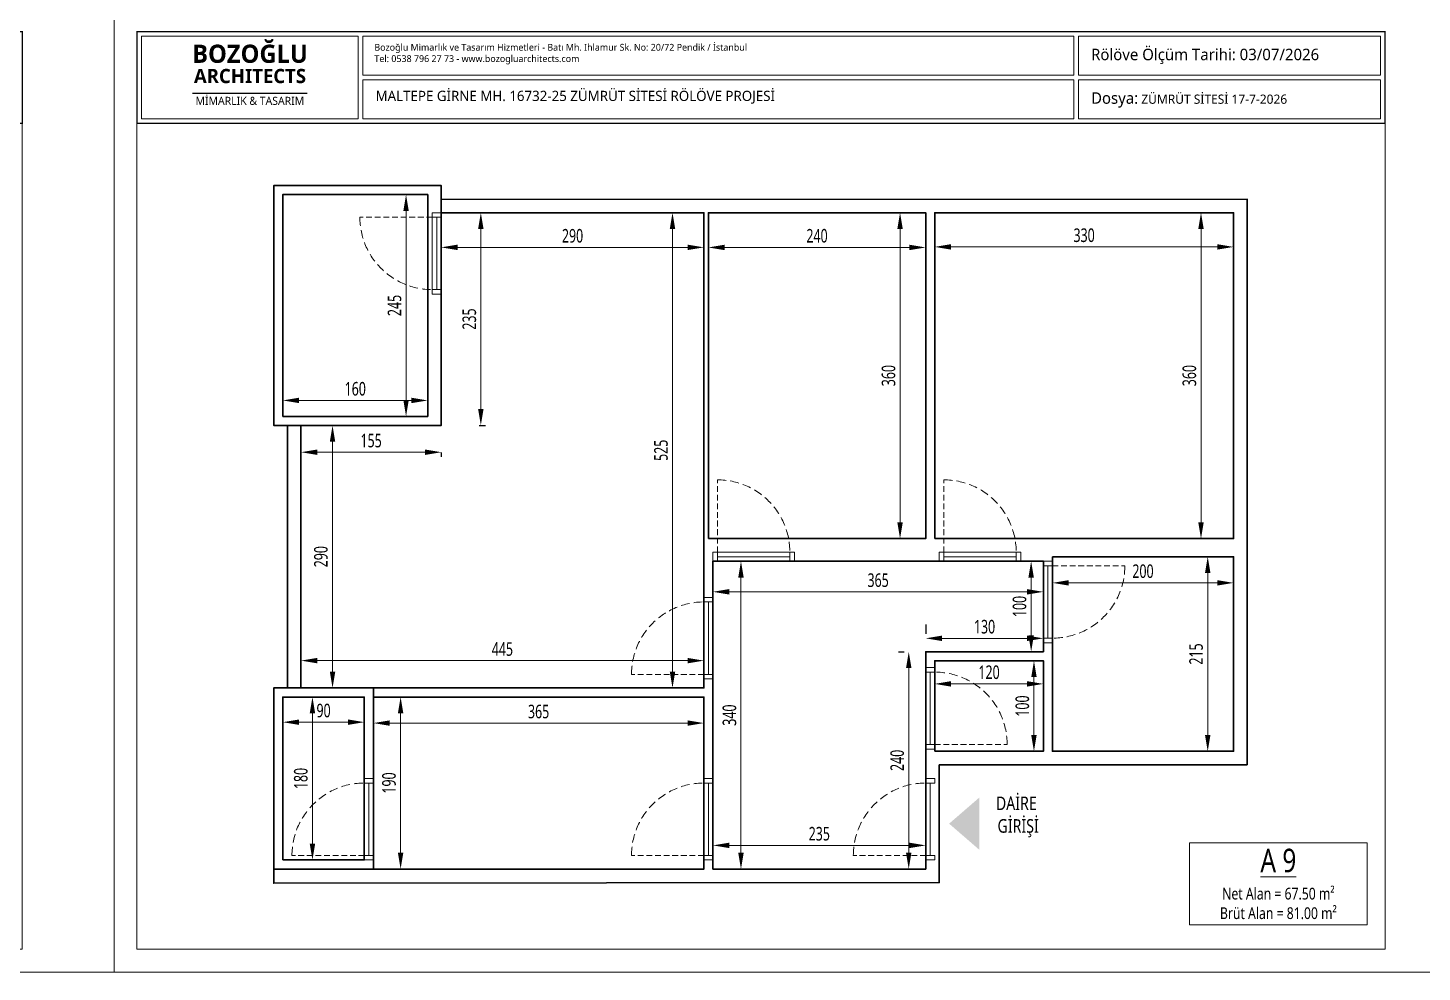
# Model space of a CAD drawing. Header units: metres. Extents: x 41905 to 73816, y -45641 to -42980.
# Drawn here: x 65894 to 67434, y -45109 to -44066 of the extents above; entities that cross this region are included whole.
import ezdxf

# ---------------------------------------------------------------- set-up
doc = ezdxf.new("R2010")
doc.units = ezdxf.units.M
doc.linetypes.add('HIDDEN2', pattern=[4.7625, 3.175, -1.5875])
for name, color, linetype, lineweight in [('A ALAN BRÜT', 5, 'Continuous', 30), ('A ANTET', 7, 'Continuous', 13), ('A DUVAR', 7, 'Continuous', 30), ('A KAPI', 11, 'Continuous', 13), ('A KAPI KESİK', 11, 'HIDDEN2', 13), ('A YAZI', 7, 'Continuous', 13)]:
    doc.layers.add(name, color=color, linetype=linetype, lineweight=lineweight)
for name, color, linetype, lineweight, true_color in [('A GİRİŞ OKU', 1, 'Continuous', 13, 0xff0000), ('A YAZDIRMA', 7, 'Continuous', 13, 0x848484), ('A ÖLÇÜ DIŞ', 1, 'Continuous', 13, 0xff0000)]:
    doc.layers.add(name, color=color, linetype=linetype, lineweight=lineweight, true_color=true_color)
doc.styles.add('HİB NORMAL', font='segoeui.ttf')
doc.styles.add('HİB Segoe Bold', font='segoeuib.ttf', dxfattribs={"width": 0.8})
doc.styles.add('HİB SEGOE Normal .7', font='segoeui.ttf', dxfattribs={"width": 0.7})
doc.styles.add('HİB Segoe Semilight .7', font='segoeuisl.ttf', dxfattribs={"width": 0.7})
doc.dimstyles.new('HİB New', dxfattribs={"dimtxt": 12, "dimasz": 18, "dimexe": 5, "dimexo": 30, "dimgap": 5, "dimtad": 1, "dimdec": 0, "dimzin": 0, "dimdsep": 46, "dimtxsty": 'HİB Segoe Semilight .7', "dimcen": 0.09, "dimclrd": 256, "dimclre": 256, "dimclrt": 256, "dimadec": 0, "dimazin": 0, "dimtfac": 1, "dimtdec": 4, "dimtix": 1, "dimtofl": 0, "dimtmove": 0, "dimatfit": 3, "dimfxl": 30, "dimfxlon": 1, "dimtvp": 1, "dimtolj": 1, "dimtzin": 0, "dimlwd": -1, "dimlwe": -3, "dimarcsym": 0})

# ---------------------------------------------------------------- blocks, each defined once
blk = doc.blocks.new('safsafsaf')
at = {"layer": 'A ANTET', "linetype": 'ByBlock', "ltscale": 100}
blk.add_line((49168, -37858.9), (52997.3, -37858.9), dxfattribs=at)
at = {"layer": 'A ANTET', "linetype": 'ByBlock', "ltscale": 100, "const_width": 4.22}
blk.add_lwpolyline([(49168, -37858.9), (52997.3, -37858.9), (52997.3, -38140.5), (49168, -38140.5)], close=True, dxfattribs=at)
at = {"layer": 'A ANTET', "linetype": 'ByBlock', "ltscale": 100}
for points in [[(52997.3, -40674.5), (49168, -40674.5), (49168, -37858.9), (52997.3, -37858.9)], [(49182.1, -37873), (49846.6, -37873), (49846.6, -38126.4), (49182.1, -38126.4)], [(49860.6, -37873), (52042.3, -37873), (52042.3, -37992.7), (49860.6, -37992.7)], [(52056.4, -37992.7), (52983.2, -37992.7), (52983.2, -37873), (52056.4, -37873)], [(49860.6, -38006.7), (52042.3, -38006.7), (52042.3, -38126.4), (49860.6, -38126.4)], [(52056.4, -38126.4), (52983.2, -38126.4), (52983.2, -38006.7), (52056.4, -38006.7)]]:
    blk.add_lwpolyline(points, close=True, dxfattribs=at)
blk.add_lwpolyline([(49337.9, -38048.6, 3.72, 3.72, 0), (49690.6, -38048.6, 0, 0, 0)], format="xyseb", dxfattribs=at)
at = {"layer": 'A YAZDIRMA', "linetype": 'ByBlock', "ltscale": 100}
blk.add_lwpolyline([(53278.8, -40744.9), (53278.8, -37788.5), (49097.6, -37788.5), (49097.6, -40744.9)], close=True, dxfattribs=at)
at = {"layer": 'A ANTET', "linetype": 'ByBlock', "ltscale": 100, "attachment_point": 1, "line_spacing_factor": 0.8, "style": 'HİB NORMAL'}
for s, insert, char_height, width in [('\\pxqc;{\\fSegoe UI Semibold|b0|i0|c162|p34;BOZOĞLU\\P\\pxqc;\\H0.7833x;ARCHITECTS\\P\\pxqc;\\H1.0213x;}', (49326, -37899.2), 55.749, 377.662), ('\\pxi-3,l4.25,qc,t4.25;MİMARLIK & TASARIM', (49291.1, -38059.2), 24.623, 415.716)]:
    blk.add_mtext(s, dxfattribs=dict(at, insert=insert, char_height=char_height, width=width))
at = {"layer": 'A ANTET', "linetype": 'ByBlock', "ltscale": 100, "attachment_point": 1, "style": 'HİB NORMAL'}
for s, insert, char_height, width in [('\\A1;\\pxql;Bozoğlu Mimarlık ve Tasarım Hizmetleri - Batı Mh. Ihlamur Sk. No: 20/72 Pendik / İstanbul\\PTel: 0538 796 27 73 - www.bozogluarchitects.com', (49896.5, -37896.8), 20.906, 1289.576), ('\\pxql;MALTEPE GİRNE MH. 16732-25 ZÜMRÜT SİTESİ RÖLÖVE PROJESİ', (49900, -38040.7), 31.359, 1361.276)]:
    blk.add_mtext(s, dxfattribs=dict(at, insert=insert, char_height=char_height, width=width))
at = {"layer": 'A ANTET', "color": 0, "linetype": 'ByBlock', "ltscale": 100, "char_height": 35.195, "width": 810.705, "attachment_point": 7, "style": 'HİB NORMAL'}
for s, insert in [('\\pxql;Rölöve Ölçüm Tarihi: 03/07/2026', (52095.2, -37958.7)), ('\\pxql;Dosya:{\\H0.8019x; ZÜMRÜT SİTESİ 17-7-2026}', (52095.2, -38092.4))]:
    blk.add_mtext(s, dxfattribs=dict(at, insert=insert))
blk = doc.blocks.new('*D18101')
at = {"layer": 'A ÖLÇÜ DIŞ', "lineweight": -3, "ltscale": 0.5}
for p, q in [((66225.6, -44504.7), (66235.5, -44504.7)), ((66225.6, -44794.7), (66235.5, -44794.7))]:
    blk.add_line(p, q, dxfattribs=at)
at = {"layer": 'A ÖLÇÜ DIŞ', "ltscale": 0.5}
blk.add_line((66230.5, -44776.7), (66230.5, -44522.7), dxfattribs=at)
at = {"layer": 'A ÖLÇÜ DIŞ'}
for points in [[(66233.5, -44522.7), (66227.5, -44522.7), (66230.5, -44504.7)], [(66227.5, -44776.7), (66233.5, -44776.7), (66230.5, -44794.7)]]:
    blk.add_solid(points, dxfattribs=at)
at = {"layer": 'Defpoints', "color": 0}
for p in [(66195.6, -44504.7), (66230.5, -44504.7), (66195.6, -44794.7)]:
    blk.add_point(p, dxfattribs=at)
at = {"layer": 'A ÖLÇÜ DIŞ', "ltscale": 0.5, "insert": (66217.7, -44649.7), "char_height": 15, "attachment_point": 5, "rotation": 90, "style": 'HİB SEGOE Normal .7'}
blk.add_mtext('\\A1;290', dxfattribs=at)
blk = doc.blocks.new('*D18102')
at = {"layer": 'A ÖLÇÜ DIŞ', "lineweight": -3, "ltscale": 0.5}
for p, q in [((66195.6, -44764.7), (66195.6, -44759.5)), ((66640.6, -44764.7), (66640.6, -44759.5))]:
    blk.add_line(p, q, dxfattribs=at)
at = {"layer": 'A ÖLÇÜ DIŞ', "ltscale": 0.5}
blk.add_line((66213.6, -44764.5), (66622.6, -44764.5), dxfattribs=at)
at = {"layer": 'A ÖLÇÜ DIŞ'}
for points in [[(66213.6, -44761.5), (66213.6, -44767.5), (66195.6, -44764.5)], [(66622.6, -44767.5), (66622.6, -44761.5), (66640.6, -44764.5)]]:
    blk.add_solid(points, dxfattribs=at)
at = {"layer": 'Defpoints', "color": 0}
for p in [(66640.6, -44764.5), (66195.6, -44794.7), (66640.6, -44794.7)]:
    blk.add_point(p, dxfattribs=at)
at = {"layer": 'A ÖLÇÜ DIŞ', "ltscale": 0.5, "insert": (66418.1, -44751.8), "char_height": 15, "attachment_point": 5, "style": 'HİB SEGOE Normal .7'}
blk.add_mtext('\\A1;445', dxfattribs=at)
blk = doc.blocks.new('*D18103')
at = {"layer": 'A ÖLÇÜ DIŞ', "lineweight": -3, "ltscale": 0.5}
for p, q in [((66175.6, -44834.7), (66175.6, -44837.5)), ((66265.6, -44834.7), (66265.6, -44837.5))]:
    blk.add_line(p, q, dxfattribs=at)
at = {"layer": 'A ÖLÇÜ DIŞ', "ltscale": 0.5}
blk.add_line((66247.6, -44832.5), (66193.6, -44832.5), dxfattribs=at)
at = {"layer": 'A ÖLÇÜ DIŞ'}
for points in [[(66193.6, -44829.5), (66193.6, -44835.5), (66175.6, -44832.5)], [(66247.6, -44835.5), (66247.6, -44829.5), (66265.6, -44832.5)]]:
    blk.add_solid(points, dxfattribs=at)
at = {"layer": 'Defpoints', "color": 0}
for p in [(66175.6, -44804.7), (66265.6, -44804.7), (66175.6, -44832.5)]:
    blk.add_point(p, dxfattribs=at)
at = {"layer": 'A ÖLÇÜ DIŞ', "ltscale": 0.5, "insert": (66220.6, -44819.7), "char_height": 15, "attachment_point": 5, "style": 'HİB SEGOE Normal .7'}
blk.add_mtext('\\A1;90', dxfattribs=at)
blk = doc.blocks.new('*D18104')
at = {"layer": 'A ÖLÇÜ DIŞ', "lineweight": -3, "ltscale": 0.5}
for p, q in [((66238.3, -44804.7), (66203.3, -44804.7)), ((66238.3, -44984.7), (66203.3, -44984.7))]:
    blk.add_line(p, q, dxfattribs=at)
at = {"layer": 'A ÖLÇÜ DIŞ', "ltscale": 0.5}
blk.add_line((66208.3, -44822.7), (66208.3, -44966.7), dxfattribs=at)
at = {"layer": 'A ÖLÇÜ DIŞ'}
for points in [[(66211.3, -44822.7), (66205.3, -44822.7), (66208.3, -44804.7)], [(66205.3, -44966.7), (66211.3, -44966.7), (66208.3, -44984.7)]]:
    blk.add_solid(points, dxfattribs=at)
at = {"layer": 'Defpoints', "color": 0}
for p in [(66272.6, -44804.7), (66208.3, -44984.7), (66272.6, -44984.7)]:
    blk.add_point(p, dxfattribs=at)
at = {"layer": 'A ÖLÇÜ DIŞ', "ltscale": 0.5, "insert": (66195.5, -44894.7), "char_height": 15, "attachment_point": 5, "rotation": 90, "style": 'HİB SEGOE Normal .7'}
blk.add_mtext('\\A1;180', dxfattribs=at)
blk = doc.blocks.new('*D18105')
at = {"layer": 'A ÖLÇÜ DIŞ', "lineweight": -3, "ltscale": 0.5}
for p, q in [((66305.6, -44804.7), (66310.7, -44804.7)), ((66305.6, -44994.7), (66310.7, -44994.7))]:
    blk.add_line(p, q, dxfattribs=at)
at = {"layer": 'A ÖLÇÜ DIŞ', "ltscale": 0.5}
blk.add_line((66305.7, -44822.7), (66305.7, -44976.7), dxfattribs=at)
at = {"layer": 'A ÖLÇÜ DIŞ'}
for points in [[(66308.7, -44822.7), (66302.7, -44822.7), (66305.7, -44804.7)], [(66302.7, -44976.7), (66308.7, -44976.7), (66305.7, -44994.7)]]:
    blk.add_solid(points, dxfattribs=at)
at = {"layer": 'Defpoints', "color": 0}
for p in [(66275.6, -44804.7), (66275.6, -44994.7), (66305.7, -44994.7)]:
    blk.add_point(p, dxfattribs=at)
at = {"layer": 'A ÖLÇÜ DIŞ', "ltscale": 0.5, "insert": (66292.9, -44899.7), "char_height": 15, "attachment_point": 5, "rotation": 90, "style": 'HİB SEGOE Normal .7'}
blk.add_mtext('\\A1;190', dxfattribs=at)
blk = doc.blocks.new('*D18106')
at = {"layer": 'A ÖLÇÜ DIŞ', "lineweight": -3, "ltscale": 0.5}
for p, q in [((66275.6, -44834.7), (66275.6, -44838.5)), ((66640.6, -44834.7), (66640.6, -44838.5))]:
    blk.add_line(p, q, dxfattribs=at)
at = {"layer": 'A ÖLÇÜ DIŞ', "ltscale": 0.5}
blk.add_line((66293.6, -44833.5), (66622.6, -44833.5), dxfattribs=at)
at = {"layer": 'A ÖLÇÜ DIŞ'}
for points in [[(66293.6, -44830.5), (66293.6, -44836.5), (66275.6, -44833.5)], [(66622.6, -44836.5), (66622.6, -44830.5), (66640.6, -44833.5)]]:
    blk.add_solid(points, dxfattribs=at)
at = {"layer": 'Defpoints', "color": 0}
for p in [(66275.6, -44804.7), (66640.6, -44804.7), (66640.6, -44833.5)]:
    blk.add_point(p, dxfattribs=at)
at = {"layer": 'A ÖLÇÜ DIŞ', "ltscale": 0.5, "insert": (66458.1, -44820.8), "char_height": 15, "attachment_point": 5, "style": 'HİB SEGOE Normal .7'}
blk.add_mtext('\\A1;365', dxfattribs=at)
blk = doc.blocks.new('*D18107')
at = {"layer": 'A ÖLÇÜ DIŞ', "lineweight": -3, "ltscale": 0.5}
for p, q in [((66650.6, -44964.7), (66650.6, -44963.6)), ((66885.6, -44964.7), (66885.6, -44963.6))]:
    blk.add_line(p, q, dxfattribs=at)
at = {"layer": 'A ÖLÇÜ DIŞ', "ltscale": 0.5}
blk.add_line((66668.6, -44968.6), (66867.6, -44968.6), dxfattribs=at)
at = {"layer": 'A ÖLÇÜ DIŞ'}
for points in [[(66668.6, -44965.6), (66668.6, -44971.6), (66650.6, -44968.6)], [(66867.6, -44971.6), (66867.6, -44965.6), (66885.6, -44968.6)]]:
    blk.add_solid(points, dxfattribs=at)
at = {"layer": 'Defpoints', "color": 0}
for p in [(66885.6, -44968.6), (66650.6, -44994.7), (66885.6, -44994.7)]:
    blk.add_point(p, dxfattribs=at)
at = {"layer": 'A ÖLÇÜ DIŞ', "ltscale": 0.5, "insert": (66768.1, -44955.8), "char_height": 15, "attachment_point": 5, "style": 'HİB SEGOE Normal .7'}
blk.add_mtext('\\A1;235', dxfattribs=at)
blk = doc.blocks.new('*D18108')
at = {"layer": 'A ÖLÇÜ DIŞ', "lineweight": -3, "ltscale": 0.5}
for p, q in [((66680.6, -44654.7), (66686.6, -44654.7)), ((66680.6, -44994.7), (66686.6, -44994.7))]:
    blk.add_line(p, q, dxfattribs=at)
at = {"layer": 'A ÖLÇÜ DIŞ', "ltscale": 0.5}
blk.add_line((66681.6, -44976.7), (66681.6, -44672.7), dxfattribs=at)
at = {"layer": 'A ÖLÇÜ DIŞ'}
for points in [[(66684.6, -44672.7), (66678.6, -44672.7), (66681.6, -44654.7)], [(66678.6, -44976.7), (66684.6, -44976.7), (66681.6, -44994.7)]]:
    blk.add_solid(points, dxfattribs=at)
at = {"layer": 'Defpoints', "color": 0}
for p in [(66650.6, -44654.7), (66681.6, -44654.7), (66650.6, -44994.7)]:
    blk.add_point(p, dxfattribs=at)
at = {"layer": 'A ÖLÇÜ DIŞ', "ltscale": 0.5, "insert": (66668.9, -44824.7), "char_height": 15, "attachment_point": 5, "rotation": 90, "style": 'HİB SEGOE Normal .7'}
blk.add_mtext('\\A1;340', dxfattribs=at)
blk = doc.blocks.new('*D18109')
at = {"layer": 'A ÖLÇÜ DIŞ', "lineweight": -3, "ltscale": 0.5}
for p, q in [((66650.6, -44691.1), (66650.6, -44693.5)), ((67015.6, -44691.1), (67015.6, -44693.5))]:
    blk.add_line(p, q, dxfattribs=at)
at = {"layer": 'A ÖLÇÜ DIŞ', "ltscale": 0.5}
blk.add_line((66668.6, -44688.5), (66997.6, -44688.5), dxfattribs=at)
at = {"layer": 'A ÖLÇÜ DIŞ'}
for points in [[(66668.6, -44685.5), (66668.6, -44691.5), (66650.6, -44688.5)], [(66997.6, -44691.5), (66997.6, -44685.5), (67015.6, -44688.5)]]:
    blk.add_solid(points, dxfattribs=at)
at = {"layer": 'Defpoints', "color": 0}
for p in [(66650.6, -44661.1), (67015.6, -44661.1), (67015.6, -44688.5)]:
    blk.add_point(p, dxfattribs=at)
at = {"layer": 'A ÖLÇÜ DIŞ', "ltscale": 0.5, "insert": (66833.1, -44675.7), "char_height": 15, "attachment_point": 5, "style": 'HİB SEGOE Normal .7'}
blk.add_mtext('\\A1;365', dxfattribs=at)
blk = doc.blocks.new('*D18110')
at = {"layer": 'A ÖLÇÜ DIŞ', "lineweight": -3, "ltscale": 0.5}
for p, q in [((66885.6, -44724.7), (66885.6, -44734.9)), ((67015.6, -44724.7), (67015.6, -44734.9))]:
    blk.add_line(p, q, dxfattribs=at)
at = {"layer": 'A ÖLÇÜ DIŞ', "ltscale": 0.5}
blk.add_line((66903.6, -44739.9), (66997.6, -44739.9), dxfattribs=at)
at = {"layer": 'A ÖLÇÜ DIŞ'}
for points in [[(66903.6, -44736.9), (66903.6, -44742.9), (66885.6, -44739.9)], [(66997.6, -44742.9), (66997.6, -44736.9), (67015.6, -44739.9)]]:
    blk.add_solid(points, dxfattribs=at)
at = {"layer": 'Defpoints', "color": 0}
for p in [(67015.6, -44739.9), (66885.6, -44754.7), (67015.6, -44754.7)]:
    blk.add_point(p, dxfattribs=at)
at = {"layer": 'A ÖLÇÜ DIŞ', "ltscale": 0.5, "insert": (66950.6, -44727.1), "char_height": 15, "attachment_point": 5, "style": 'HİB SEGOE Normal .7'}
blk.add_mtext('\\A1;130', dxfattribs=at)
blk = doc.blocks.new('*D18111')
at = {"layer": 'A ÖLÇÜ DIŞ', "lineweight": -3, "ltscale": 0.5}
for p, q in [((66985.6, -44654.7), (66997.1, -44654.7)), ((66985.6, -44754.7), (66997.1, -44754.7))]:
    blk.add_line(p, q, dxfattribs=at)
at = {"layer": 'A ÖLÇÜ DIŞ', "ltscale": 0.5}
blk.add_line((67002.1, -44736.7), (67002.1, -44672.7), dxfattribs=at)
at = {"layer": 'A ÖLÇÜ DIŞ'}
for points in [[(67005.1, -44672.7), (66999.1, -44672.7), (67002.1, -44654.7)], [(66999.1, -44736.7), (67005.1, -44736.7), (67002.1, -44754.7)]]:
    blk.add_solid(points, dxfattribs=at)
at = {"layer": 'Defpoints', "color": 0}
for p in [(67002.1, -44654.7), (67015.6, -44654.7), (67015.6, -44754.7)]:
    blk.add_point(p, dxfattribs=at)
at = {"layer": 'A ÖLÇÜ DIŞ', "ltscale": 0.5, "insert": (66989.3, -44704.7), "char_height": 15, "attachment_point": 5, "rotation": 90, "style": 'HİB SEGOE Normal .7'}
blk.add_mtext('\\A1;100', dxfattribs=at)
blk = doc.blocks.new('*D18112')
at = {"layer": 'A ÖLÇÜ DIŞ', "lineweight": -3, "ltscale": 0.5}
for p, q in [((67025.6, -44679.7), (67025.6, -44683.6)), ((67225.6, -44679.7), (67225.6, -44683.6))]:
    blk.add_line(p, q, dxfattribs=at)
at = {"layer": 'A ÖLÇÜ DIŞ', "ltscale": 0.5}
blk.add_line((67043.6, -44678.6), (67207.6, -44678.6), dxfattribs=at)
at = {"layer": 'A ÖLÇÜ DIŞ'}
for points in [[(67043.6, -44675.6), (67043.6, -44681.6), (67025.6, -44678.6)], [(67207.6, -44681.6), (67207.6, -44675.6), (67225.6, -44678.6)]]:
    blk.add_solid(points, dxfattribs=at)
at = {"layer": 'Defpoints', "color": 0}
for p in [(67025.6, -44649.7), (67225.6, -44649.7), (67225.6, -44678.6)]:
    blk.add_point(p, dxfattribs=at)
at = {"layer": 'A ÖLÇÜ DIŞ', "ltscale": 0.5, "insert": (67125.6, -44665.8), "char_height": 15, "attachment_point": 5, "style": 'HİB SEGOE Normal .7'}
blk.add_mtext('\\A1;200', dxfattribs=at)
blk = doc.blocks.new('*D18113')
at = {"layer": 'A ÖLÇÜ DIŞ', "lineweight": -3, "ltscale": 0.5}
for p, q in [((67195.6, -44649.7), (67192.1, -44649.7)), ((67195.6, -44864.7), (67192.1, -44864.7))]:
    blk.add_line(p, q, dxfattribs=at)
at = {"layer": 'A ÖLÇÜ DIŞ', "ltscale": 0.5}
blk.add_line((67197.1, -44667.7), (67197.1, -44846.7), dxfattribs=at)
at = {"layer": 'A ÖLÇÜ DIŞ'}
for points in [[(67200.1, -44667.7), (67194.1, -44667.7), (67197.1, -44649.7)], [(67194.1, -44846.7), (67200.1, -44846.7), (67197.1, -44864.7)]]:
    blk.add_solid(points, dxfattribs=at)
at = {"layer": 'Defpoints', "color": 0}
for p in [(67225.6, -44649.7), (67197.1, -44864.7), (67225.6, -44864.7)]:
    blk.add_point(p, dxfattribs=at)
at = {"layer": 'A ÖLÇÜ DIŞ', "ltscale": 0.5, "insert": (67184.3, -44757.2), "char_height": 15, "attachment_point": 5, "rotation": 90, "style": 'HİB SEGOE Normal .7'}
blk.add_mtext('\\A1;215', dxfattribs=at)
blk = doc.blocks.new('*D18114')
at = {"layer": 'A ÖLÇÜ DIŞ', "lineweight": -3, "ltscale": 0.5}
for p, q in [((66985.6, -44764.7), (67000.2, -44764.7)), ((66985.6, -44864.7), (67000.2, -44864.7))]:
    blk.add_line(p, q, dxfattribs=at)
at = {"layer": 'A ÖLÇÜ DIŞ', "ltscale": 0.5}
blk.add_line((67005.2, -44782.7), (67005.2, -44846.7), dxfattribs=at)
at = {"layer": 'A ÖLÇÜ DIŞ'}
for points in [[(67008.2, -44782.7), (67002.2, -44782.7), (67005.2, -44764.7)], [(67002.2, -44846.7), (67008.2, -44846.7), (67005.2, -44864.7)]]:
    blk.add_solid(points, dxfattribs=at)
at = {"layer": 'Defpoints', "color": 0}
for p in [(67015.6, -44764.7), (67005.2, -44864.7), (67015.6, -44864.7)]:
    blk.add_point(p, dxfattribs=at)
at = {"layer": 'A ÖLÇÜ DIŞ', "ltscale": 0.5, "insert": (66992.4, -44814.7), "char_height": 15, "attachment_point": 5, "rotation": 90, "style": 'HİB SEGOE Normal .7'}
blk.add_mtext('\\A1;100', dxfattribs=at)
blk = doc.blocks.new('*D18115')
at = {"layer": 'A ÖLÇÜ DIŞ', "lineweight": -3, "ltscale": 0.5}
for p, q in [((66895.6, -44794.7), (66895.6, -44795.2)), ((67015.6, -44794.7), (67015.6, -44795.2))]:
    blk.add_line(p, q, dxfattribs=at)
at = {"layer": 'A ÖLÇÜ DIŞ', "ltscale": 0.5}
blk.add_line((66913.6, -44790.2), (66997.6, -44790.2), dxfattribs=at)
at = {"layer": 'A ÖLÇÜ DIŞ'}
for points in [[(66913.6, -44787.2), (66913.6, -44793.2), (66895.6, -44790.2)], [(66997.6, -44793.2), (66997.6, -44787.2), (67015.6, -44790.2)]]:
    blk.add_solid(points, dxfattribs=at)
at = {"layer": 'Defpoints', "color": 0}
for p in [(66895.6, -44764.7), (67015.6, -44764.7), (67015.6, -44790.2)]:
    blk.add_point(p, dxfattribs=at)
at = {"layer": 'A ÖLÇÜ DIŞ', "ltscale": 0.5, "insert": (66955.6, -44777.4), "char_height": 15, "attachment_point": 5, "style": 'HİB SEGOE Normal .7'}
blk.add_mtext('\\A1;120', dxfattribs=at)
blk = doc.blocks.new('*D18116')
at = {"layer": 'A ÖLÇÜ DIŞ', "lineweight": -3, "ltscale": 0.5}
for p, q in [((66855.6, -44754.7), (66861.9, -44754.7)), ((66855.6, -44994.7), (66861.9, -44994.7))]:
    blk.add_line(p, q, dxfattribs=at)
at = {"layer": 'A ÖLÇÜ DIŞ', "ltscale": 0.5}
blk.add_line((66866.9, -44772.7), (66866.9, -44976.7), dxfattribs=at)
at = {"layer": 'A ÖLÇÜ DIŞ'}
for points in [[(66869.9, -44772.7), (66863.9, -44772.7), (66866.9, -44754.7)], [(66863.9, -44976.7), (66869.9, -44976.7), (66866.9, -44994.7)]]:
    blk.add_solid(points, dxfattribs=at)
at = {"layer": 'Defpoints', "color": 0}
for p in [(66885.6, -44754.7), (66866.9, -44994.7), (66885.6, -44994.7)]:
    blk.add_point(p, dxfattribs=at)
at = {"layer": 'A ÖLÇÜ DIŞ', "ltscale": 0.5, "insert": (66854.2, -44874.7), "char_height": 15, "attachment_point": 5, "rotation": 90, "style": 'HİB SEGOE Normal .7'}
blk.add_mtext('\\A1;240', dxfattribs=at)
blk = doc.blocks.new('*D18117')
at = {"layer": 'A ÖLÇÜ DIŞ', "lineweight": -3, "ltscale": 0.5}
for p, q in [((66645.6, -44307.7), (66645.6, -44313.1)), ((66885.6, -44307.7), (66885.6, -44313.1))]:
    blk.add_line(p, q, dxfattribs=at)
at = {"layer": 'A ÖLÇÜ DIŞ', "ltscale": 0.5}
blk.add_line((66663.6, -44308.1), (66867.6, -44308.1), dxfattribs=at)
at = {"layer": 'A ÖLÇÜ DIŞ'}
for points in [[(66663.6, -44305.1), (66663.6, -44311.1), (66645.6, -44308.1)], [(66867.6, -44311.1), (66867.6, -44305.1), (66885.6, -44308.1)]]:
    blk.add_solid(points, dxfattribs=at)
at = {"layer": 'Defpoints', "color": 0}
for p in [(66645.6, -44277.7), (66885.6, -44277.7), (66885.6, -44308.1)]:
    blk.add_point(p, dxfattribs=at)
at = {"layer": 'A ÖLÇÜ DIŞ', "ltscale": 0.5, "insert": (66765.6, -44295.3), "char_height": 15, "attachment_point": 5, "style": 'HİB SEGOE Normal .7'}
blk.add_mtext('\\A1;240', dxfattribs=at)
blk = doc.blocks.new('*D18118')
at = {"layer": 'A ÖLÇÜ DIŞ', "lineweight": -3, "ltscale": 0.5}
for p, q in [((66895.6, -44307.7), (66895.6, -44312.5)), ((67225.6, -44307.7), (67225.6, -44312.5))]:
    blk.add_line(p, q, dxfattribs=at)
at = {"layer": 'A ÖLÇÜ DIŞ', "ltscale": 0.5}
blk.add_line((66913.6, -44307.5), (67207.6, -44307.5), dxfattribs=at)
at = {"layer": 'A ÖLÇÜ DIŞ'}
for points in [[(66913.6, -44304.5), (66913.6, -44310.5), (66895.6, -44307.5)], [(67207.6, -44310.5), (67207.6, -44304.5), (67225.6, -44307.5)]]:
    blk.add_solid(points, dxfattribs=at)
at = {"layer": 'Defpoints', "color": 0}
for p in [(66895.6, -44277.7), (67225.6, -44277.7), (67225.6, -44307.5)]:
    blk.add_point(p, dxfattribs=at)
at = {"layer": 'A ÖLÇÜ DIŞ', "ltscale": 0.5, "insert": (67060.6, -44294.7), "char_height": 15, "attachment_point": 5, "style": 'HİB SEGOE Normal .7'}
blk.add_mtext('\\A1;330', dxfattribs=at)
blk = doc.blocks.new('*D18119')
at = {"layer": 'A ÖLÇÜ DIŞ', "lineweight": -3, "ltscale": 0.5}
for p, q in [((66350.6, -44307.7), (66350.6, -44313)), ((66640.6, -44307.7), (66640.6, -44313))]:
    blk.add_line(p, q, dxfattribs=at)
at = {"layer": 'A ÖLÇÜ DIŞ', "ltscale": 0.5}
blk.add_line((66622.6, -44308), (66368.6, -44308), dxfattribs=at)
at = {"layer": 'A ÖLÇÜ DIŞ'}
for points in [[(66368.6, -44305), (66368.6, -44311), (66350.6, -44308)], [(66622.6, -44311), (66622.6, -44305), (66640.6, -44308)]]:
    blk.add_solid(points, dxfattribs=at)
at = {"layer": 'Defpoints', "color": 0}
for p in [(66350.6, -44277.7), (66640.6, -44277.7), (66350.6, -44308)]:
    blk.add_point(p, dxfattribs=at)
at = {"layer": 'A ÖLÇÜ DIŞ', "ltscale": 0.5, "insert": (66495.6, -44295.3), "char_height": 15, "attachment_point": 5, "style": 'HİB SEGOE Normal .7'}
blk.add_mtext('\\A1;290', dxfattribs=at)
blk = doc.blocks.new('*D18120')
at = {"layer": 'A ÖLÇÜ DIŞ', "lineweight": -3, "ltscale": 0.5}
for p, q in [((67195.6, -44269.7), (67184.7, -44269.7)), ((67195.6, -44629.7), (67184.7, -44629.7))]:
    blk.add_line(p, q, dxfattribs=at)
at = {"layer": 'A ÖLÇÜ DIŞ', "ltscale": 0.5}
blk.add_line((67189.7, -44287.7), (67189.7, -44611.7), dxfattribs=at)
at = {"layer": 'A ÖLÇÜ DIŞ'}
for points in [[(67192.7, -44287.7), (67186.7, -44287.7), (67189.7, -44269.7)], [(67186.7, -44611.7), (67192.7, -44611.7), (67189.7, -44629.7)]]:
    blk.add_solid(points, dxfattribs=at)
at = {"layer": 'Defpoints', "color": 0}
for p in [(67225.6, -44269.7), (67189.7, -44629.7), (67225.6, -44629.7)]:
    blk.add_point(p, dxfattribs=at)
at = {"layer": 'A ÖLÇÜ DIŞ', "ltscale": 0.5, "insert": (67176.9, -44449.7), "char_height": 15, "attachment_point": 5, "rotation": 90, "style": 'HİB SEGOE Normal .7'}
blk.add_mtext('\\A1;360', dxfattribs=at)
blk = doc.blocks.new('*D18121')
at = {"layer": 'A ÖLÇÜ DIŞ', "lineweight": -3, "ltscale": 0.5}
for p, q in [((66855.6, -44269.7), (66852.3, -44269.7)), ((66855.6, -44629.7), (66852.3, -44629.7))]:
    blk.add_line(p, q, dxfattribs=at)
at = {"layer": 'A ÖLÇÜ DIŞ', "ltscale": 0.5}
blk.add_line((66857.3, -44611.7), (66857.3, -44287.7), dxfattribs=at)
at = {"layer": 'A ÖLÇÜ DIŞ'}
for points in [[(66860.3, -44287.7), (66854.3, -44287.7), (66857.3, -44269.7)], [(66854.3, -44611.7), (66860.3, -44611.7), (66857.3, -44629.7)]]:
    blk.add_solid(points, dxfattribs=at)
at = {"layer": 'Defpoints', "color": 0}
for p in [(66857.3, -44269.7), (66885.6, -44269.7), (66885.6, -44629.7)]:
    blk.add_point(p, dxfattribs=at)
at = {"layer": 'A ÖLÇÜ DIŞ', "ltscale": 0.5, "insert": (66844.6, -44449.7), "char_height": 15, "attachment_point": 5, "rotation": 90, "style": 'HİB SEGOE Normal .7'}
blk.add_mtext('\\A1;360', dxfattribs=at)
blk = doc.blocks.new('*D18122')
at = {"layer": 'A ÖLÇÜ DIŞ', "lineweight": -3, "ltscale": 0.5}
for p, q in [((66610.6, -44269.7), (66601, -44269.7)), ((66610.6, -44794.7), (66601, -44794.7))]:
    blk.add_line(p, q, dxfattribs=at)
at = {"layer": 'A ÖLÇÜ DIŞ', "ltscale": 0.5}
blk.add_line((66606, -44776.7), (66606, -44287.7), dxfattribs=at)
at = {"layer": 'A ÖLÇÜ DIŞ'}
for points in [[(66609, -44287.7), (66603, -44287.7), (66606, -44269.7)], [(66603, -44776.7), (66609, -44776.7), (66606, -44794.7)]]:
    blk.add_solid(points, dxfattribs=at)
at = {"layer": 'Defpoints', "color": 0}
for p in [(66606, -44269.7), (66640.6, -44269.7), (66640.6, -44794.7)]:
    blk.add_point(p, dxfattribs=at)
at = {"layer": 'A ÖLÇÜ DIŞ', "ltscale": 0.5, "insert": (66593.3, -44532.2), "char_height": 15, "attachment_point": 5, "rotation": 90, "style": 'HİB SEGOE Normal .7'}
blk.add_mtext('\\A1;525', dxfattribs=at)
blk = doc.blocks.new('*D18123')
at = {"layer": 'A ÖLÇÜ DIŞ', "lineweight": -3, "ltscale": 0.5}
for p, q in [((66392.3, -44269.7), (66399.3, -44269.7)), ((66392.3, -44504.7), (66399.3, -44504.7))]:
    blk.add_line(p, q, dxfattribs=at)
at = {"layer": 'A ÖLÇÜ DIŞ', "ltscale": 0.5}
blk.add_line((66394.3, -44486.7), (66394.3, -44287.7), dxfattribs=at)
at = {"layer": 'A ÖLÇÜ DIŞ'}
for points in [[(66397.3, -44287.7), (66391.3, -44287.7), (66394.3, -44269.7)], [(66391.3, -44486.7), (66397.3, -44486.7), (66394.3, -44504.7)]]:
    blk.add_solid(points, dxfattribs=at)
at = {"layer": 'Defpoints', "color": 0}
for p in [(66362.3, -44269.7), (66394.3, -44269.7), (66362.3, -44504.7)]:
    blk.add_point(p, dxfattribs=at)
at = {"layer": 'A ÖLÇÜ DIŞ', "ltscale": 0.5, "insert": (66381.6, -44387.2), "char_height": 15, "attachment_point": 5, "rotation": 90, "style": 'HİB SEGOE Normal .7'}
blk.add_mtext('\\A1;235', dxfattribs=at)
blk = doc.blocks.new('*D18124')
at = {"layer": 'A ÖLÇÜ DIŞ', "lineweight": -3, "ltscale": 0.5}
for p, q in [((66195.6, -44534.7), (66195.6, -44539.3)), ((66350.6, -44534.7), (66350.6, -44539.3))]:
    blk.add_line(p, q, dxfattribs=at)
at = {"layer": 'A ÖLÇÜ DIŞ', "ltscale": 0.5}
blk.add_line((66213.6, -44534.3), (66332.6, -44534.3), dxfattribs=at)
at = {"layer": 'A ÖLÇÜ DIŞ'}
for points in [[(66213.6, -44531.3), (66213.6, -44537.3), (66195.6, -44534.3)], [(66332.6, -44537.3), (66332.6, -44531.3), (66350.6, -44534.3)]]:
    blk.add_solid(points, dxfattribs=at)
at = {"layer": 'Defpoints', "color": 0}
for p in [(66195.6, -44504.7), (66350.6, -44504.7), (66350.6, -44534.3)]:
    blk.add_point(p, dxfattribs=at)
at = {"layer": 'A ÖLÇÜ DIŞ', "ltscale": 0.5, "insert": (66273.1, -44521.5), "char_height": 15, "attachment_point": 5, "style": 'HİB SEGOE Normal .7'}
blk.add_mtext('\\A1;155', dxfattribs=at)
blk = doc.blocks.new('*D18125')
at = {"layer": 'A ÖLÇÜ DIŞ', "lineweight": -3, "ltscale": 0.5}
for p, q in [((66305.6, -44249.7), (66306.7, -44249.7)), ((66305.6, -44494.7), (66306.7, -44494.7))]:
    blk.add_line(p, q, dxfattribs=at)
at = {"layer": 'A ÖLÇÜ DIŞ', "ltscale": 0.5}
blk.add_line((66311.7, -44476.7), (66311.7, -44267.7), dxfattribs=at)
at = {"layer": 'A ÖLÇÜ DIŞ'}
for points in [[(66314.7, -44267.7), (66308.7, -44267.7), (66311.7, -44249.7)], [(66308.7, -44476.7), (66314.7, -44476.7), (66311.7, -44494.7)]]:
    blk.add_solid(points, dxfattribs=at)
at = {"layer": 'Defpoints', "color": 0}
for p in [(66311.7, -44249.7), (66335.6, -44249.7), (66335.6, -44494.7)]:
    blk.add_point(p, dxfattribs=at)
at = {"layer": 'A ÖLÇÜ DIŞ', "ltscale": 0.5, "insert": (66299, -44372.2), "char_height": 15, "attachment_point": 5, "rotation": 90, "style": 'HİB SEGOE Normal .7'}
blk.add_mtext('\\A1;245', dxfattribs=at)
blk = doc.blocks.new('*D18126')
at = {"layer": 'A ÖLÇÜ DIŞ', "lineweight": -3, "ltscale": 0.5}
for p, q in [((66175.6, -44464.7), (66175.6, -44472.1)), ((66335.6, -44464.7), (66335.6, -44472.1))]:
    blk.add_line(p, q, dxfattribs=at)
at = {"layer": 'A ÖLÇÜ DIŞ', "ltscale": 0.5}
blk.add_line((66317.6, -44477.1), (66193.6, -44477.1), dxfattribs=at)
at = {"layer": 'A ÖLÇÜ DIŞ'}
for points in [[(66193.6, -44474.1), (66193.6, -44480.1), (66175.6, -44477.1)], [(66317.6, -44480.1), (66317.6, -44474.1), (66335.6, -44477.1)]]:
    blk.add_solid(points, dxfattribs=at)
at = {"layer": 'Defpoints', "color": 0}
for p in [(66175.6, -44477.1), (66175.6, -44494.7), (66335.6, -44494.7)]:
    blk.add_point(p, dxfattribs=at)
at = {"layer": 'A ÖLÇÜ DIŞ', "ltscale": 0.5, "insert": (66255.6, -44464.3), "char_height": 15, "attachment_point": 5, "style": 'HİB SEGOE Normal .7'}
blk.add_mtext('\\A1;160', dxfattribs=at)
blk = doc.blocks.new('KAPI 90X10')
at = {"layer": 'A KAPI', "color": 0}
for points in [[(5, 10), (0, 10), (0, 0), (5, 0)], [(85, 5), (85, 10), (5, 10), (5, 5)], [(90, 10), (85, 10), (85, 0), (90, 0)]]:
    blk.add_lwpolyline(points, close=True, dxfattribs=at)
at = {"layer": 'A KAPI KESİK', "color": 0, "ltscale": 2}
blk.add_line((85, 10), (85, 90), dxfattribs=at)
at = {"layer": 'A KAPI KESİK', "color": 0, "ltscale": 3}
blk.add_arc((85, 10), 80, 90, 180, dxfattribs=at)
at = {"layer": 'A YAZI', "color": 0, "style": 'HİB Segoe Semilight .7', "width": 0.7}
blk.add_attdef('KAPI_NO', (76.6, 23.8), '', height=12, rotation=90, dxfattribs=at)

msp = doc.modelspace()

# ---------------------------------------------------------------- hatches: boundary and pattern name
at = {"layer": 'A GİRİŞ OKU', "ltscale": 100, "transparency": 33554687}
h = msp.add_hatch(color=256, dxfattribs=at)
h.dxf.hatch_style = 1
h.paths.add_polyline_path([(66944.9, -44973.5), (66944.9, -44915.7), (66911.5, -44944.6)])

# ---------------------------------------------------------------- linework, layer by layer
at = {"layer": 'A ALAN BRÜT', "ltscale": 0.5}
msp.add_lwpolyline([(67240.6, -44879.7), (67240.6, -44254.7), (66350.6, -44255.3), (66350.6, -44239.7), (66165.6, -44239.7), (66165.6, -44504.7), (66180.6, -44504.7), (66180.6, -44794.7), (66165.6, -44794.7), (66165.6, -45010.4), (66900.6, -45009.7), (66900.6, -44879.7)], close=True, dxfattribs=at)
at = {"layer": 'A DUVAR', "ltscale": 0.5}
for points in [[(66165.6, -44504.7), (66165.6, -44239.7), (66350.6, -44239.7), (66350.6, -44504.7)], [(66175.6, -44494.7), (66175.6, -44249.7), (66335.6, -44249.7), (66335.6, -44494.7)], [(66350.6, -44269.7), (66640.6, -44269.7), (66640.6, -44794.7), (66195.6, -44794.7), (66195.6, -44504.7), (66350.6, -44504.7)], [(66645.6, -44629.7), (66645.6, -44269.7), (66885.6, -44269.7), (66885.6, -44629.7)], [(66895.6, -44629.7), (66895.6, -44269.7), (67225.6, -44269.7), (67225.6, -44629.7)], [(66885.6, -44994.7), (66885.6, -44754.7), (67015.6, -44754.7), (67015.6, -44654.7), (66650.6, -44654.7), (66650.6, -44994.7)], [(67025.6, -44649.7), (67225.6, -44649.7), (67225.6, -44864.7), (67025.6, -44864.7)], [(66895.6, -44864.7), (66895.6, -44764.7), (67015.6, -44764.7), (67015.6, -44864.7)], [(66165.6, -44994.7), (66165.6, -44794.7), (66275.6, -44794.7), (66275.6, -44994.7)], [(66175.6, -44984.7), (66175.6, -44804.7), (66265.6, -44804.7), (66265.6, -44984.7)], [(66275.6, -44994.7), (66275.6, -44804.7), (66640.6, -44804.7), (66640.6, -44994.7)]]:
    msp.add_lwpolyline(points, close=True, dxfattribs=at)

# ---------------------------------------------------------------- block references
at = {"layer": 'A ANTET', "ltscale": 0.5, "xscale": 0.36, "yscale": 0.36, "zscale": 0.36}
for p in [(46808.8, -30440.4), (48314, -30440.4)]:
    msp.add_blockref('safsafsaf', p, dxfattribs=at)
at = {"layer": 'A KAPI', "ltscale": 100}
for p, rotation in [((66350.7, -44359.7), 90.00000000000001), ((66885.6, -44772.2), 270)]:
    msp.add_blockref('KAPI 90X10', p, dxfattribs=dict(at, rotation=rotation))
at = {"layer": 'A KAPI', "ltscale": 100, "xscale": -1}
for p in [(66740.6, -44654.8), (66990.6, -44654.8)]:
    msp.add_blockref('KAPI 90X10', p, dxfattribs=at)
for p, rotation in [((67015.6, -44744.7), 269.9999999999999), ((66650.7, -44694.7), 89.9999999999999), ((66275.7, -44894.7), 89.9999999999999), ((66650.7, -44894.7), 89.9999999999999), ((66895.7, -44894.7), 89.9999999999999)]:
    msp.add_blockref('KAPI 90X10', p, dxfattribs=dict(at, rotation=rotation))

# ---------------------------------------------------------------- texts
at = {"layer": 'A YAZI', "ltscale": 100, "insert": (66985.7, -44914.6), "char_height": 15, "width": 136.235, "attachment_point": 2, "style": 'HİB Segoe Bold'}
msp.add_mtext('DAİRE\\P GİRİŞİ', dxfattribs=at)
at = {"layer": 'A YAZI', "ltscale": 100, "insert": (67183.4, -45050.2), "char_height": 12.938, "width": 183.495, "attachment_point": 7, "style": 'HİB Segoe Bold', "bg_fill": 16}
msp.add_mtext('\\pxqc;{\\H2x;\\LA 9\\P\\pxql;}Net Alan^I= 67.50 m²\\PBrüt Alan^I= 81.00 m²', dxfattribs=at)

# ---------------------------------------------------------------- dimensions: what is measured, and where the dimension line sits
at = {"layer": 'A ÖLÇÜ DIŞ', "ltscale": 0.5}
for base, p1, p2, picture, middle in [((66311.7, -44249.7), (66335.6, -44494.7), (66335.6, -44249.7), '*D18125', (66299, -44372.2)), ((66394.3, -44269.7), (66362.3, -44504.7), (66362.3, -44269.7), '*D18123', (66381.6, -44387.2)), ((66606, -44269.7), (66640.6, -44794.7), (66640.6, -44269.7), '*D18122', (66593.3, -44532.2)), ((66857.3, -44269.7), (66885.6, -44629.7), (66885.6, -44269.7), '*D18121', (66844.6, -44449.7)), ((67189.7, -44629.7), (67225.6, -44269.7), (67225.6, -44629.7), '*D18120', (67176.9, -44449.7)), ((66230.5, -44504.7), (66195.6, -44794.7), (66195.6, -44504.7), '*D18101', (66217.7, -44649.7)), ((66681.6, -44654.7), (66650.6, -44994.7), (66650.6, -44654.7), '*D18108', (66668.9, -44824.7)), ((67002.1, -44654.7), (67015.6, -44754.7), (67015.6, -44654.7), '*D18111', (66989.3, -44704.7)), ((67197.1, -44864.7), (67225.6, -44649.7), (67225.6, -44864.7), '*D18113', (67184.3, -44757.2)), ((66866.9, -44994.7), (66885.6, -44754.7), (66885.6, -44994.7), '*D18116', (66854.2, -44874.7)), ((67005.2, -44864.7), (67015.6, -44764.7), (67015.6, -44864.7), '*D18114', (66992.4, -44814.7)), ((66208.3, -44984.7), (66272.6, -44804.7), (66272.6, -44984.7), '*D18104', (66195.5, -44894.7)), ((66305.7, -44994.7), (66275.6, -44804.7), (66275.6, -44994.7), '*D18105', (66292.9, -44899.7))]:
    dim = msp.add_linear_dim(base=base, p1=p1, p2=p2, angle=90, dimstyle='HİB New', override={"dimtxt": 15, "dimtxsty": 'HİB SEGOE Normal .7'}, dxfattribs=at)
    dim.commit()
    dim.dimension.update_dxf_attribs({"geometry": picture, "text_midpoint": middle})
for base, p1, p2, picture, middle in [((66350.6, -44308), (66640.6, -44277.7), (66350.6, -44277.7), '*D18119', (66495.6, -44295.3)), ((66885.6, -44308.1), (66645.6, -44277.7), (66885.6, -44277.7), '*D18117', (66765.6, -44295.3)), ((67225.6, -44307.5), (66895.6, -44277.7), (67225.6, -44277.7), '*D18118', (67060.6, -44294.7)), ((66175.6, -44477.1), (66335.6, -44494.7), (66175.6, -44494.7), '*D18126', (66255.6, -44464.3)), ((66350.6, -44534.3), (66195.6, -44504.7), (66350.6, -44504.7), '*D18124', (66273.1, -44521.5)), ((67225.6, -44678.6), (67025.6, -44649.7), (67225.6, -44649.7), '*D18112', (67125.6, -44665.8)), ((67015.6, -44688.5), (66650.6, -44661.1), (67015.6, -44661.1), '*D18109', (66833.1, -44675.7)), ((67015.6, -44739.9), (66885.6, -44754.7), (67015.6, -44754.7), '*D18110', (66950.6, -44727.1)), ((66640.6, -44764.5), (66195.6, -44794.7), (66640.6, -44794.7), '*D18102', (66418.1, -44751.8)), ((67015.6, -44790.2), (66895.6, -44764.7), (67015.6, -44764.7), '*D18115', (66955.6, -44777.4)), ((66175.6, -44832.5), (66265.6, -44804.7), (66175.6, -44804.7), '*D18103', (66220.6, -44819.7)), ((66640.6, -44833.5), (66275.6, -44804.7), (66640.6, -44804.7), '*D18106', (66458.1, -44820.8)), ((66885.6, -44968.6), (66650.6, -44994.7), (66885.6, -44994.7), '*D18107', (66768.1, -44955.8))]:
    dim = msp.add_linear_dim(base=base, p1=p1, p2=p2, dimstyle='HİB New', override={"dimtxt": 15, "dimtxsty": 'HİB SEGOE Normal .7'}, dxfattribs=at)
    dim.commit()
    dim.dimension.update_dxf_attribs({"geometry": picture, "text_midpoint": middle})

doc.saveas('drawing.dxf')
